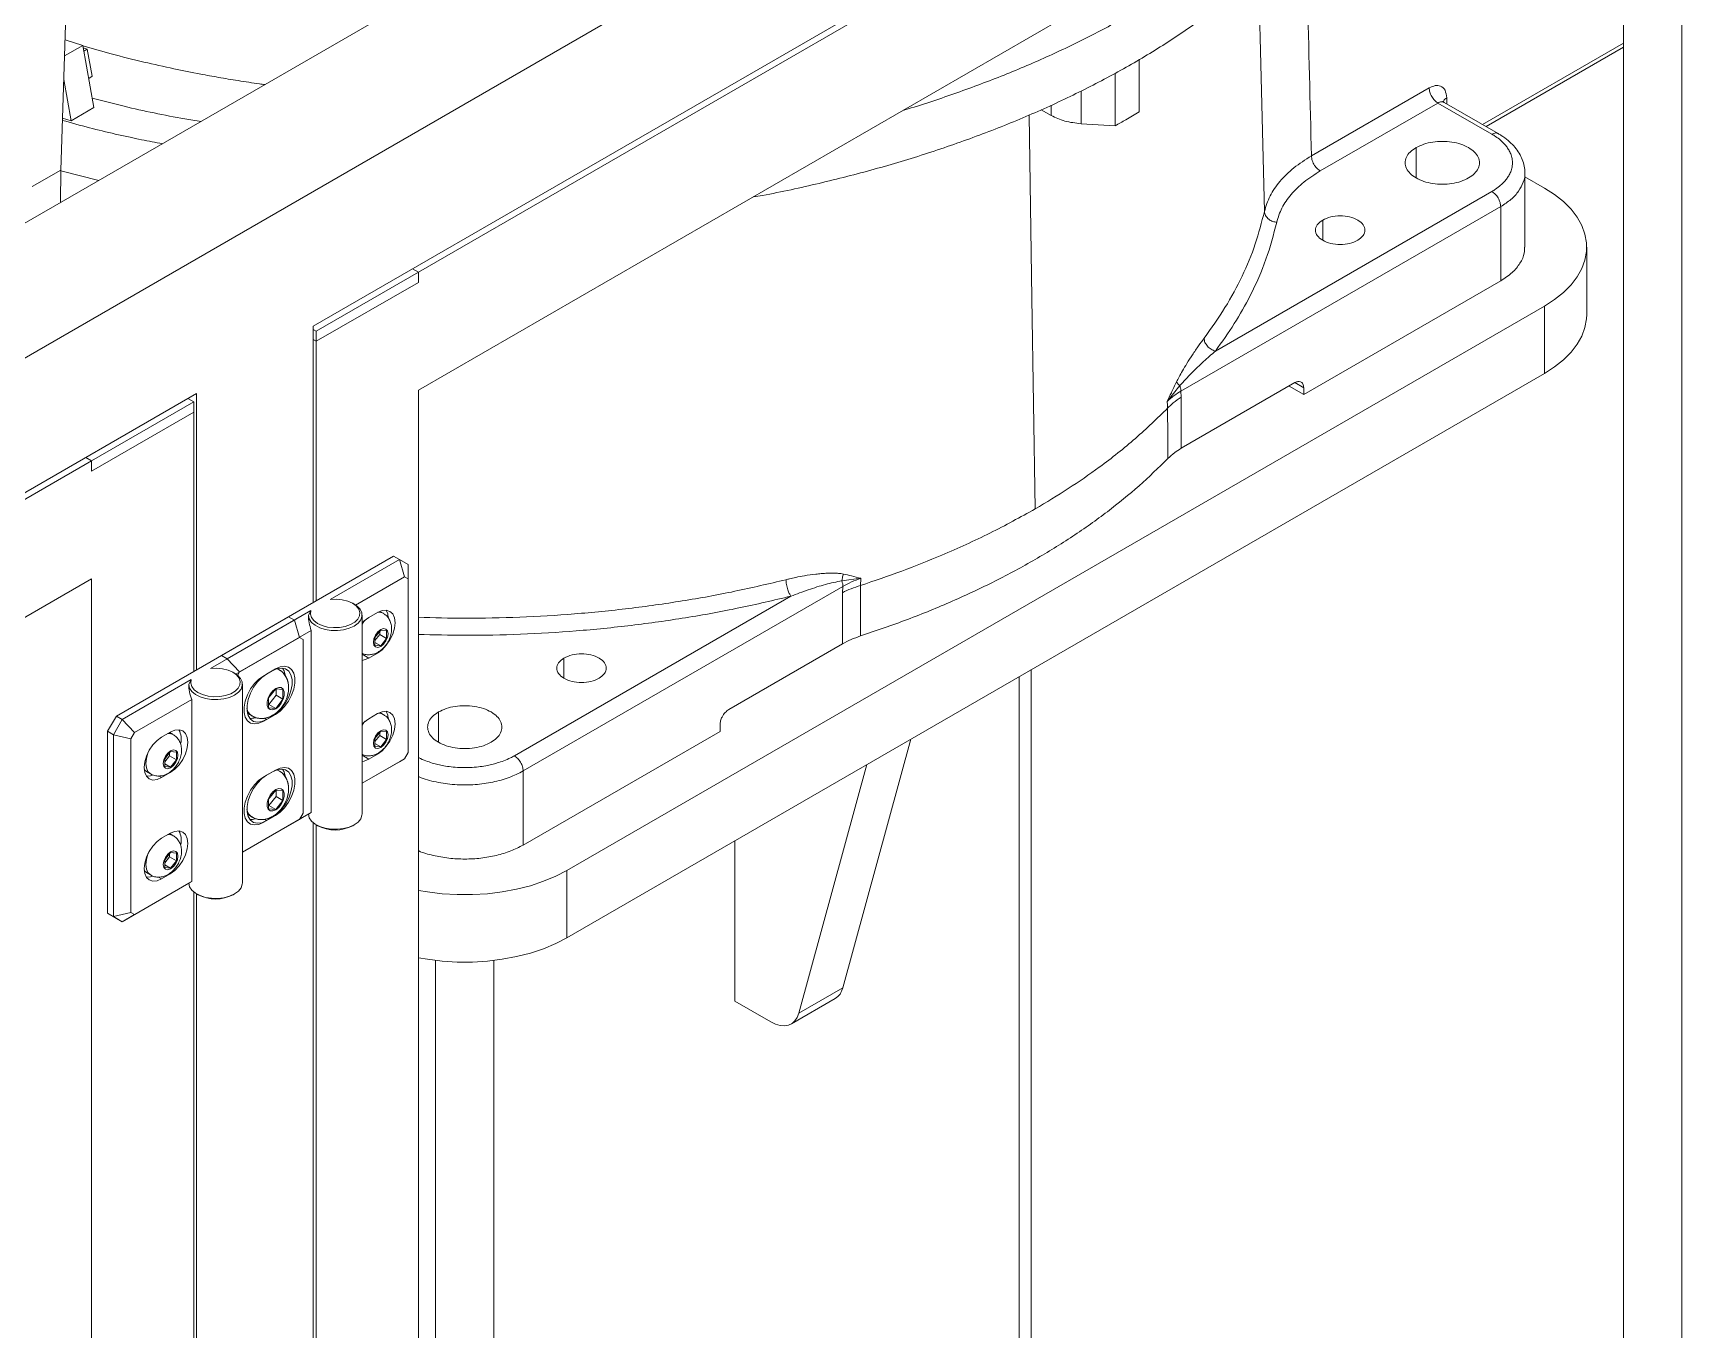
# Model space of a CAD drawing. Header units: millimetres. Extents: x 169 to 14583, y -399 to 10804.
# Drawn here: x 3445.5 to 3848.1, y 8172.5 to 8486.7 of the extents above; entities that cross this region are included whole.
import ezdxf

# ---------------------------------------------------------------- set-up
doc = ezdxf.new("R2010")
doc.units = ezdxf.units.MM
doc.header["$LTSCALE"] = 35

msp = doc.modelspace()

# ---------------------------------------------------------------- linework, layer by layer
at = {"color": 7, "linetype": 'Continuous', "lineweight": 18}
for p, q in [((4863.941, 9228.027), (2742.62, 8003.415)), ((4807.372, 9228.027), (2742.62, 8036.071)), ((4227.545, 8827.982), (3513.367, 8415.696)), ((3845, 8605.51), (3538.823, 8428.758)), ((3845, 8576.931), (3538.823, 8400.179)), ((3845, 8083.994), (3845, 8576.931)), ((3830.858, 8092.158), (3830.858, 8568.767)), ((3452.172, 8453.483), (3453.51, 8493.695)), ((3457.501, 8483.729), (3453.094, 8481.185)), ((3453.223, 8485.058), (3457.501, 8483.729)), ((3460.205, 8468.643), (3457.501, 8483.729)), ((3830.858, 8484.289), (3796.672, 8464.554)), ((3457.605, 8483.149), (3458.602, 8482.839)), ((3458.602, 8482.839), (3457.749, 8482.347)), ((3459.787, 8476.228), (3458.602, 8482.839)), ((3713.454, 8480.318), (3713.454, 8467.588)), ((3797.551, 8464.047), (3830.858, 8483.274)), ((3459.787, 8476.228), (3458.934, 8475.736)), ((3707.664, 8476.978), (3707.664, 8464.246)), ((3454.69, 8465.459), (3452.903, 8475.431)), ((3699.397, 8472.662), (3699.397, 8464.748)), ((3783.771, 8473.437), (3755.249, 8456.972)), ((3460.205, 8468.643), (3454.69, 8465.459)), ((3692.166, 8466.739), (3689.724, 8468.148)), ((3692.166, 8469.268), (3692.166, 8466.739)), ((3757.37, 8453.298), (3785.892, 8469.763)), ((3785.892, 8469.763), (3798.974, 8462.211)), ((3800.474, 8462.36), (3787.392, 8469.912)), ((3788.014, 8469.553), (3788.014, 8470.987)), ((3454.69, 8465.459), (3452.592, 8466.11)), ((3707.664, 8464.246), (3699.397, 8464.748)), ((3780.589, 8451.598), (3780.589, 8458.946)), ((3452.169, 8453.481), (3445.277, 8449.503)), ((3452.122, 8445.658), (3452.169, 8453.481)), ((3461.415, 8451.023), (3452.168, 8453.363)), ((3452.172, 8453.483), (3452.169, 8453.481)), ((3806.953, 8434.858), (3806.953, 8452.822)), ((3811.702, 8449.146), (3806.953, 8451.887)), ((3731.969, 8409.652), (3798.974, 8448.332)), ((3723.603, 8399.923), (3801.095, 8444.658)), ((3801.095, 8444.658), (3801.095, 8426.694)), ((3757.961, 8436.495), (3757.961, 8441.393)), ((3821.953, 8418.528), (3821.953, 8434.858)), ((3538.823, 8428.758), (3514.074, 8414.471)), ((3537.408, 8429.574), (3538.823, 8428.758)), ((3538.823, 8426.308), (3538.823, 8428.758)), ((3514.074, 8412.021), (3538.823, 8426.308)), ((3801.095, 8426.694), (3753.365, 8399.141)), ((3574.821, 8283.823), (3811.702, 8420.571)), ((3811.702, 8404.24), (3811.702, 8420.571)), ((3513.367, 8415.696), (3513.367, 8348.739)), ((3513.367, 8414.879), (3514.074, 8414.471)), ((3513.367, 8412.429), (3514.074, 8412.021)), ((3514.074, 8414.471), (3514.074, 8412.021)), ((3514.074, 8412.021), (3514.074, 8349.147)), ((3574.821, 8267.492), (3811.702, 8404.24)), ((3485.082, 8399.367), (2770.905, 7987.081)), ((3485.082, 8399.367), (3485.082, 8332.411)), ((3538.823, 8400.179), (3538.823, 7907.241)), ((3723.332, 8401.276), (3720.307, 8397.46)), ((3723.603, 8399.923), (3723.687, 8398.481)), ((3723.687, 8386.09), (3751.244, 8401.999)), ((3749.829, 8401.182), (3753.365, 8399.141)), ((3753.365, 8400.774), (3751.244, 8401.998)), ((3753.365, 8399.141), (3753.365, 8400.774)), ((3484.375, 8397.326), (3459.627, 8383.039)), ((3482.961, 8398.143), (3484.375, 8397.326)), ((3484.375, 8394.876), (3484.375, 8397.326)), ((3723.687, 8398.481), (3723.687, 8386.09)), ((3459.627, 8380.589), (3484.375, 8394.876)), ((3484.375, 8332.003), (3484.375, 8394.876)), ((3459.627, 8383.039), (3153.449, 8206.287)), ((3458.212, 8383.855), (3459.627, 8383.039)), ((3459.627, 8383.039), (3459.627, 8380.589)), ((3532.812, 8359.965), (3491.093, 8335.881)), ((3517.48, 8349.481), (3534.226, 8359.148)), ((3534.226, 8359.148), (3532.812, 8359.965)), ((3534.226, 8359.148), (3535.469, 8354.967)), ((3534.226, 8359.148), (3536.348, 8357.923)), ((3535.469, 8354.967), (3523.606, 8348.119)), ((3536.348, 8354.459), (3535.469, 8354.967)), ((3536.348, 8357.923), (3536.348, 8354.459)), ((3459.627, 8354.46), (3153.449, 8177.708)), ((3459.627, 7861.522), (3459.627, 8354.46)), ((3536.348, 8312.396), (3536.348, 8354.459)), ((3641.706, 8352.645), (3564.214, 8307.91)), ((3646.046, 8354.59), (3641.436, 8353.998)), ((3641.623, 8351.106), (3641.706, 8352.645)), ((3641.623, 8351.106), (3641.623, 8338.716)), ((3492.507, 8335.064), (3512.789, 8346.773)), ((3512.171, 8345.6), (3512.789, 8346.773)), ((3523.267, 8348.33), (3522.913, 8348.535)), ((3629.097, 8350.265), (3562.093, 8311.584)), ((3465.637, 8321.185), (3507.356, 8345.269)), ((3488.488, 8332.744), (3508.771, 8344.453)), ((3508.771, 8344.453), (3507.356, 8345.269)), ((3508.771, 8344.453), (3510.013, 8340.272)), ((3525.17, 8297.502), (3525.17, 8345.678)), ((3528.923, 8346.289), (3526.802, 8345.064)), ((3530.329, 8346.112), (3529.514, 8346.582)), ((3510.013, 8340.272), (3494.615, 8331.382)), ((3512.883, 8341.928), (3495.507, 8331.897)), ((3510.892, 8339.764), (3510.013, 8340.272)), ((3510.892, 8297.7), (3510.892, 8339.764)), ((3512.883, 8341.928), (3512.883, 8297.835)), ((3529.701, 8342.01), (3528.287, 8340.251)), ((3528.287, 8339.518), (3529.446, 8340.961)), ((3528.287, 8340.251), (3528.287, 8338.365)), ((3528.287, 8339.055), (3529.701, 8338.238)), ((3529.446, 8340.961), (3529.446, 8341.693)), ((3529.446, 8340.961), (3531.115, 8339.998)), ((3531.115, 8341.883), (3529.701, 8342.01)), ((3529.701, 8338.238), (3531.115, 8339.998)), ((3531.115, 8339.998), (3531.115, 8341.883)), ((3641.623, 8338.716), (3614.065, 8322.807)), ((3491.093, 8335.881), (3492.507, 8335.064)), ((3492.507, 8335.064), (3495.507, 8331.897)), ((3525.175, 8336.205), (3525.387, 8336.327)), ((3525.175, 8336.205), (3526.802, 8335.266)), ((3526.802, 8335.266), (3528.923, 8336.49)), ((3528.287, 8338.365), (3529.701, 8338.238)), ((3574.114, 8330.361), (3574.114, 8335.26)), ((3494.276, 8331.594), (3493.922, 8331.798)), ((3495.507, 8331.897), (3495.03, 8331.071)), ((3503.467, 8332.206), (3501.346, 8330.981)), ((3504.174, 8332.614), (3502.053, 8331.389)), ((3504.553, 8332.688), (3505.024, 8332.485)), ((3505.02, 8332.487), (3504.631, 8332.711)), ((3505.02, 8332.487), (3504.631, 8332.711)), ((3684.422, 8007.622), (3684.422, 8330.764)), ((3687.351, 8009.441), (3687.351, 8332.455)), ((3467.051, 8320.369), (3483.798, 8330.037)), ((3483.18, 8328.863), (3483.798, 8330.037)), ((3496.179, 8280.765), (3496.179, 8328.941)), ((3504.245, 8327.786), (3502.477, 8325.587)), ((3506.013, 8327.628), (3504.245, 8327.786)), ((3504.344, 8326.234), (3504.344, 8327.777)), ((3506.013, 8325.271), (3506.013, 8327.628)), ((3483.891, 8325.192), (3470.051, 8317.202)), ((3483.891, 8281.098), (3483.891, 8325.192)), ((3502.477, 8325.587), (3502.477, 8323.23)), ((3502.477, 8324.044), (3502.576, 8324.035)), ((3502.477, 8323.23), (3504.245, 8323.072)), ((3502.576, 8324.035), (3504.344, 8326.234)), ((3502.576, 8324.035), (3504.245, 8323.072)), ((3504.245, 8323.072), (3506.013, 8325.271)), ((3504.344, 8326.234), (3506.013, 8325.271)), ((3463.516, 8317.511), (3465.637, 8321.185)), ((3464.93, 8316.695), (3467.051, 8320.369)), ((3465.637, 8321.185), (3467.051, 8320.369)), ((3467.051, 8320.369), (3470.051, 8317.202)), ((3497.884, 8321.596), (3498.52, 8321.228)), ((3497.884, 8321.596), (3498.52, 8321.228)), ((3501.346, 8319.958), (3503.467, 8321.183)), ((3501.514, 8320.677), (3502.053, 8320.366)), ((3502.053, 8320.366), (3504.174, 8321.591)), ((3503.312, 8321.272), (3503.467, 8321.183)), ((3528.923, 8321.793), (3526.802, 8320.568)), ((3530.329, 8321.616), (3529.514, 8322.086)), ((3543.708, 8314.85), (3543.708, 8322.197)), ((3611.944, 8319.133), (3611.944, 8317.5)), ((3464.93, 8316.695), (3463.516, 8317.511)), ((3463.516, 8273.418), (3463.516, 8317.511)), ((3464.93, 8316.695), (3469.173, 8315.68)), ((3464.93, 8272.602), (3464.93, 8316.695)), ((3470.051, 8317.202), (3469.173, 8315.68)), ((3469.173, 8315.68), (3469.173, 8273.616)), ((3478.718, 8317.306), (3476.597, 8316.082)), ((3479.418, 8316.721), (3478.561, 8317.216)), ((3529.701, 8317.514), (3528.287, 8315.754)), ((3528.287, 8315.022), (3529.446, 8316.465)), ((3528.287, 8315.754), (3528.287, 8313.869)), ((3528.287, 8314.559), (3529.701, 8313.742)), ((3529.446, 8316.465), (3529.446, 8317.197)), ((3529.446, 8316.465), (3531.115, 8315.501)), ((3531.115, 8317.387), (3529.701, 8317.514)), ((3529.701, 8313.742), (3531.115, 8315.501)), ((3531.115, 8315.501), (3531.115, 8317.387)), ((3611.944, 8317.5), (3564.214, 8289.946)), ((3641.649, 8255.32), (3658.129, 8315.585)), ((3478.789, 8312.619), (3477.375, 8310.86)), ((3477.375, 8310.128), (3478.535, 8311.57)), ((3477.375, 8310.86), (3477.375, 8308.974)), ((3478.535, 8311.57), (3478.535, 8312.302)), ((3478.535, 8311.57), (3480.203, 8310.607)), ((3480.203, 8312.493), (3478.789, 8312.619)), ((3478.789, 8308.848), (3480.203, 8310.607)), ((3480.203, 8310.607), (3480.203, 8312.493)), ((3525.17, 8304.928), (3535.469, 8310.874)), ((3525.175, 8311.708), (3525.387, 8311.83)), ((3525.175, 8311.708), (3526.802, 8310.769)), ((3526.802, 8310.769), (3528.923, 8311.994)), ((3528.287, 8313.869), (3529.701, 8313.742)), ((3534.226, 8310.156), (3535.469, 8310.874)), ((3535.469, 8310.874), (3536.348, 8312.396)), ((3472.376, 8308.25), (3472.928, 8307.766)), ((3472.928, 8307.766), (3473.918, 8307.195)), ((3475.867, 8306.704), (3476.597, 8306.283)), ((3476.597, 8306.283), (3478.718, 8307.508)), ((3477.375, 8309.664), (3478.789, 8308.848)), ((3477.375, 8308.974), (3478.789, 8308.848)), ((3478.558, 8307.6), (3478.718, 8307.508)), ((3503.467, 8307.71), (3501.346, 8306.485)), ((3504.174, 8308.118), (3502.053, 8306.893)), ((3504.553, 8308.192), (3505.024, 8307.988)), ((3505.02, 8307.991), (3504.631, 8308.215)), ((3505.02, 8307.991), (3504.631, 8308.215)), ((3534.226, 8310.156), (3525.17, 8304.928)), ((3564.214, 8289.946), (3564.214, 8307.91)), ((3631.043, 8249.197), (3647.523, 8309.462)), ((3504.245, 8303.29), (3502.477, 8301.091)), ((3506.013, 8303.132), (3504.245, 8303.29)), ((3504.344, 8301.738), (3504.344, 8303.281)), ((3506.013, 8300.774), (3506.013, 8303.132)), ((3502.477, 8301.091), (3502.477, 8298.733)), ((3502.477, 8299.548), (3502.576, 8299.539)), ((3502.477, 8298.733), (3504.245, 8298.575)), ((3502.576, 8299.539), (3504.344, 8301.738)), ((3502.576, 8299.539), (3504.245, 8298.575)), ((3504.245, 8298.575), (3506.013, 8300.774)), ((3504.344, 8301.738), (3506.013, 8300.774)), ((3496.179, 8288.192), (3512.883, 8297.835)), ((3512.171, 8297.424), (3496.179, 8288.191)), ((3496.179, 8288.192), (3510.013, 8296.178)), ((3508.771, 8295.461), (3496.179, 8288.191)), ((3497.884, 8297.099), (3498.52, 8296.732)), ((3497.884, 8297.099), (3498.52, 8296.732)), ((3501.346, 8295.462), (3503.467, 8296.686)), ((3501.514, 8296.181), (3502.053, 8295.87)), ((3502.053, 8295.87), (3504.174, 8297.094)), ((3503.312, 8296.776), (3503.467, 8296.686)), ((3508.771, 8295.461), (3510.013, 8296.178)), ((3510.013, 8296.178), (3510.892, 8297.7)), ((3513.367, 8295.332), (3513.367, 7902.753)), ((3514.073, 8294.849), (3514.427, 8294.645)), ((3514.074, 8294.848), (3514.074, 7903.161)), ((3522.913, 8294.645), (3523.267, 8294.849)), ((3478.718, 8292.81), (3476.597, 8291.585)), ((3479.418, 8292.225), (3478.561, 8292.719)), ((3615.479, 8290.964), (3615.479, 8252.165)), ((3478.789, 8288.123), (3477.375, 8286.364)), ((3477.375, 8285.631), (3478.535, 8287.074)), ((3477.375, 8286.364), (3477.375, 8284.478)), ((3478.535, 8287.074), (3478.535, 8287.806)), ((3478.535, 8287.074), (3480.203, 8286.111)), ((3480.203, 8287.996), (3478.789, 8288.123)), ((3480.203, 8286.111), (3480.203, 8287.996)), ((3472.376, 8283.754), (3472.928, 8283.27)), ((3472.928, 8283.27), (3473.918, 8282.698)), ((3475.867, 8282.208), (3476.597, 8281.787)), ((3476.597, 8281.787), (3478.718, 8283.012)), ((3477.375, 8285.168), (3478.789, 8284.351)), ((3477.375, 8284.478), (3478.789, 8284.351)), ((3478.558, 8283.104), (3478.718, 8283.012)), ((3478.789, 8284.351), (3480.203, 8286.111)), ((3574.821, 8283.823), (3574.821, 8267.492)), ((3483.18, 8280.688), (3467.051, 8271.377)), ((3470.051, 8273.109), (3483.891, 8281.098)), ((3484.375, 7886.016), (3484.375, 8278.596)), ((3485.082, 8278.112), (3485.435, 8277.908)), ((3485.082, 8278.112), (3485.082, 7886.425)), ((3493.922, 8277.908), (3494.276, 8278.112)), ((3463.516, 8273.418), (3464.93, 8272.602)), ((3465.637, 8272.193), (3463.516, 8273.418)), ((3464.93, 8272.602), (3469.173, 8273.616)), ((3467.051, 8271.377), (3464.93, 8272.602)), ((3467.051, 8271.377), (3465.637, 8272.193)), ((3467.051, 8271.377), (3470.051, 8273.109)), ((3469.173, 8273.616), (3470.051, 8273.109)), ((3543.001, 8006.858), (3543.001, 8261.991)), ((3557.143, 7998.694), (3557.143, 8261.991)), ((3641.649, 8255.32), (3631.043, 8249.197)), ((3615.479, 8252.165), (3624.221, 8247.118)), ((3629.22, 8246.623), (3639.827, 8252.746))]:
    msp.add_line(p, q, dxfattribs=at)
at = {"color": 7, "linetype": 'Continuous', "lineweight": 18, "flags": 128}
for points in [[(3742.43, 8501.24), (3742.893, 8482.42), (3743.844, 8443.497)], [(3686.854, 8466.831), (3687.518, 8422.501), (3688.284, 8371.401)], [(3811.702, 8420.571), (3814.153, 8422.143), (3816.306, 8423.854), (3818.138, 8425.685), (3819.628, 8427.618), (3820.76, 8429.629), (3821.522, 8431.698), (3821.905, 8433.801), (3821.905, 8435.916), (3821.522, 8438.019), (3820.76, 8440.088), (3819.628, 8442.099), (3818.138, 8444.031), (3816.306, 8445.863), (3814.153, 8447.574), (3811.702, 8449.146)], [(3821.953, 8418.528), (3821.905, 8417.47), (3821.522, 8415.367), (3820.76, 8413.298), (3819.628, 8411.287), (3818.138, 8409.355), (3816.306, 8407.523), (3814.153, 8405.812), (3811.702, 8404.24)], [(3720.307, 8397.46), (3720.358, 8396.553), (3720.398, 8395.835)], [(3720.398, 8395.835), (3720.399, 8388.978), (3720.4, 8383.59)], [(3645.954, 8340.613), (3645.956, 8347.472), (3645.958, 8352.862)], [(3523.267, 8348.33), (3523.976, 8347.845), (3524.701, 8347.078), (3525.098, 8346.234), (3525.147, 8345.36), (3524.843, 8344.503), (3524.205, 8343.71), (3523.266, 8343.024), (3522.078, 8342.482), (3520.704, 8342.114), (3519.22, 8341.939), (3517.706, 8341.967), (3516.245, 8342.196), (3514.915, 8342.615), (3513.789, 8343.199), (3512.928, 8343.919), (3512.379, 8344.734), (3512.171, 8345.6), (3512.171, 8345.6)], [(3512.789, 8346.773), (3512.676, 8345.934), (3512.916, 8345.105), (3513.495, 8344.333), (3514.379, 8343.665), (3515.516, 8343.139), (3516.84, 8342.787), (3518.271, 8342.63), (3519.726, 8342.676), (3521.118, 8342.924), (3522.366, 8343.357), (3523.396, 8343.952), (3524.148, 8344.673), (3524.576, 8345.476), (3524.657, 8346.316), (3524.384, 8347.142), (3523.774, 8347.906), (3522.864, 8348.563), (3521.706, 8349.073), (3520.369, 8349.408), (3518.932, 8349.546), (3517.48, 8349.481)], [(3528.923, 8336.49), (3530.021, 8337.291), (3531.044, 8338.371), (3531.923, 8339.657), (3532.597, 8341.061), (3533.021, 8342.487), (3533.166, 8343.839), (3533.021, 8345.023), (3532.597, 8345.96), (3531.923, 8346.586), (3531.044, 8346.857), (3530.021, 8346.756), (3528.923, 8346.289)], [(3531.534, 8345.018), (3531.395, 8345.962), (3530.997, 8346.861)], [(3526.802, 8345.064), (3525.704, 8344.263), (3525.17, 8343.745)], [(3525.17, 8343.483), (3525.635, 8344.115), (3525.906, 8344.437)], [(3529.701, 8338.083), (3530.377, 8338.629), (3530.951, 8339.402), (3531.334, 8340.286), (3531.469, 8341.145), (3531.334, 8341.848), (3530.951, 8342.289), (3530.377, 8342.401), (3529.701, 8342.165), (3529.024, 8341.62), (3528.451, 8340.846), (3528.068, 8339.962), (3527.933, 8339.104), (3528.068, 8338.4), (3528.451, 8337.959), (3529.024, 8337.848), (3529.701, 8338.083)], [(3525.17, 8334.701), (3525.704, 8334.799), (3526.802, 8335.266)], [(3494.276, 8331.594), (3494.984, 8331.109), (3495.709, 8330.341), (3496.107, 8329.497), (3496.155, 8328.624), (3495.852, 8327.767), (3495.214, 8326.974), (3494.275, 8326.288), (3493.086, 8325.746), (3491.713, 8325.377), (3490.229, 8325.202), (3488.715, 8325.23), (3487.254, 8325.46), (3485.924, 8325.878), (3484.798, 8326.463), (3483.937, 8327.182), (3483.388, 8327.997), (3483.18, 8328.863), (3483.18, 8328.863)], [(3483.798, 8330.037), (3483.684, 8329.198), (3483.924, 8328.369), (3484.503, 8327.597), (3485.388, 8326.928), (3486.525, 8326.403), (3487.848, 8326.051), (3489.279, 8325.893), (3490.734, 8325.94), (3492.127, 8326.187), (3493.375, 8326.621), (3494.405, 8327.216), (3495.156, 8327.936), (3495.585, 8328.74), (3495.665, 8329.58), (3495.393, 8330.406), (3494.783, 8331.17), (3493.872, 8331.827), (3492.715, 8332.337), (3491.378, 8332.671), (3489.941, 8332.81), (3488.488, 8332.744)], [(3501.346, 8330.981), (3500.204, 8330.162), (3499.128, 8329.069), (3498.181, 8327.768), (3497.418, 8326.333), (3496.883, 8324.848), (3496.608, 8323.399), (3496.608, 8322.07), (3496.883, 8320.939), (3497.418, 8320.071), (3498.181, 8319.517), (3499.128, 8319.309), (3500.204, 8319.459), (3501.346, 8319.958)], [(3502.053, 8331.389), (3500.911, 8330.57), (3499.835, 8329.478), (3498.888, 8328.176), (3498.125, 8326.741), (3497.59, 8325.256), (3497.315, 8323.807), (3497.315, 8322.478), (3497.59, 8321.347), (3498.125, 8320.479), (3498.888, 8319.925), (3499.835, 8319.717), (3500.911, 8319.867), (3502.053, 8320.366)], [(3503.467, 8321.183), (3504.609, 8322.002), (3505.685, 8323.094), (3506.632, 8324.396), (3507.395, 8325.831), (3507.93, 8327.316), (3508.205, 8328.765), (3508.205, 8330.094), (3507.93, 8331.225), (3507.395, 8332.093), (3506.632, 8332.647), (3505.685, 8332.855), (3504.609, 8332.705), (3503.467, 8332.206)], [(3504.174, 8321.591), (3505.317, 8322.41), (3506.392, 8323.503), (3507.339, 8324.804), (3508.102, 8326.239), (3508.637, 8327.724), (3508.912, 8329.173), (3508.912, 8330.502), (3508.637, 8331.633), (3508.102, 8332.501), (3507.339, 8333.055), (3506.392, 8333.263), (3505.317, 8333.113), (3504.174, 8332.614)], [(3504.553, 8332.688), (3504.725, 8332.629), (3505.014, 8332.49)], [(3506.565, 8331.148), (3506.304, 8332.164), (3505.929, 8332.837)], [(3504.245, 8327.878), (3503.519, 8327.312), (3502.881, 8326.518), (3502.408, 8325.593), (3502.156, 8324.648), (3502.156, 8323.797), (3502.408, 8323.143), (3502.881, 8322.765), (3503.519, 8322.708), (3504.245, 8322.979), (3504.971, 8323.546), (3505.609, 8324.339), (3506.082, 8325.264), (3506.334, 8326.209), (3506.334, 8327.06), (3506.082, 8327.714), (3505.609, 8328.092), (3504.971, 8328.149), (3504.245, 8327.878)], [(3504.245, 8322.979), (3504.971, 8323.546), (3505.609, 8324.339), (3506.082, 8325.264), (3506.334, 8326.209), (3506.334, 8327.06), (3506.082, 8327.714), (3505.609, 8328.092), (3504.971, 8328.149), (3504.245, 8327.878), (3503.519, 8327.312), (3502.881, 8326.518), (3502.408, 8325.593), (3502.156, 8324.648), (3502.156, 8323.797), (3502.408, 8323.143), (3502.881, 8322.765), (3503.519, 8322.708), (3504.245, 8322.979)], [(3497.397, 8321.977), (3497.791, 8321.653), (3497.884, 8321.596)], [(3497.397, 8321.977), (3497.447, 8321.927), (3497.884, 8321.596)], [(3526.802, 8320.568), (3525.704, 8319.767), (3525.17, 8319.249)], [(3525.17, 8318.987), (3525.635, 8319.619), (3525.906, 8319.941)], [(3528.923, 8311.994), (3530.021, 8312.795), (3531.044, 8313.875), (3531.923, 8315.161), (3532.597, 8316.565), (3533.021, 8317.991), (3533.166, 8319.343), (3533.021, 8320.527), (3532.597, 8321.464), (3531.923, 8322.089), (3531.044, 8322.361), (3530.021, 8322.259), (3528.923, 8321.793)], [(3531.534, 8320.522), (3531.395, 8321.466), (3530.997, 8322.365)], [(3476.597, 8316.082), (3475.499, 8315.281), (3474.476, 8314.201), (3473.597, 8312.915), (3472.923, 8311.511), (3472.499, 8310.085), (3472.355, 8308.733), (3472.499, 8307.549), (3472.923, 8306.612), (3473.597, 8305.986), (3474.476, 8305.715), (3475.499, 8305.816), (3476.597, 8306.283)], [(3478.124, 8316.963), (3478.612, 8316.97), (3479.411, 8316.725)], [(3478.718, 8307.508), (3479.817, 8308.309), (3480.84, 8309.389), (3481.718, 8310.675), (3482.393, 8312.078), (3482.817, 8313.505), (3482.961, 8314.856), (3482.817, 8316.041), (3482.393, 8316.978), (3481.718, 8317.603), (3480.84, 8317.874), (3479.817, 8317.773), (3478.718, 8317.306)], [(3529.701, 8313.586), (3530.377, 8314.132), (3530.951, 8314.906), (3531.334, 8315.789), (3531.469, 8316.648), (3531.334, 8317.352), (3530.951, 8317.793), (3530.377, 8317.904), (3529.701, 8317.669), (3529.024, 8317.123), (3528.451, 8316.35), (3528.068, 8315.466), (3527.933, 8314.607), (3528.068, 8313.904), (3528.451, 8313.463), (3529.024, 8313.351), (3529.701, 8313.586)], [(3473.911, 8307.199), (3473.3, 8307.768), (3472.911, 8308.627), (3472.779, 8309.713), (3472.911, 8310.952), (3473.3, 8312.259), (3473.522, 8312.783)], [(3478.789, 8312.775), (3478.113, 8312.229), (3477.539, 8311.455), (3477.156, 8310.572), (3477.021, 8309.713), (3477.156, 8309.009), (3477.539, 8308.568), (3478.113, 8308.457), (3478.789, 8308.692), (3479.466, 8309.238), (3480.039, 8310.012), (3480.422, 8310.895), (3480.557, 8311.754), (3480.422, 8312.457), (3480.039, 8312.898), (3479.466, 8313.01), (3478.789, 8312.775)], [(3525.17, 8310.204), (3525.704, 8310.302), (3526.802, 8310.769)], [(3472.897, 8306.65), (3473.873, 8306.755), (3474.369, 8306.924)], [(3501.346, 8306.485), (3500.204, 8305.665), (3499.128, 8304.573), (3498.181, 8303.272), (3497.418, 8301.837), (3496.883, 8300.351), (3496.608, 8298.902), (3496.608, 8297.574), (3496.883, 8296.443), (3497.418, 8295.575), (3498.181, 8295.021), (3499.128, 8294.813), (3500.204, 8294.962), (3501.346, 8295.462)], [(3502.053, 8306.893), (3500.911, 8306.074), (3499.835, 8304.981), (3498.888, 8303.68), (3498.125, 8302.245), (3497.59, 8300.76), (3497.315, 8299.311), (3497.315, 8297.982), (3497.59, 8296.851), (3498.125, 8295.983), (3498.888, 8295.429), (3499.835, 8295.221), (3500.911, 8295.371), (3502.053, 8295.87)], [(3503.467, 8296.686), (3504.609, 8297.506), (3505.685, 8298.598), (3506.632, 8299.9), (3507.395, 8301.335), (3507.93, 8302.82), (3508.205, 8304.269), (3508.205, 8305.598), (3507.93, 8306.729), (3507.395, 8307.597), (3506.632, 8308.151), (3505.685, 8308.359), (3504.609, 8308.209), (3503.467, 8307.71)], [(3504.174, 8297.094), (3505.317, 8297.914), (3506.392, 8299.006), (3507.339, 8300.308), (3508.102, 8301.743), (3508.637, 8303.228), (3508.912, 8304.677), (3508.912, 8306.006), (3508.637, 8307.137), (3508.102, 8308.005), (3507.339, 8308.559), (3506.392, 8308.767), (3505.317, 8308.617), (3504.174, 8308.118)], [(3504.553, 8308.192), (3504.725, 8308.133), (3505.014, 8307.994)], [(3506.565, 8306.651), (3506.304, 8307.668), (3505.929, 8308.341)], [(3504.245, 8303.382), (3503.519, 8302.816), (3502.881, 8302.022), (3502.408, 8301.097), (3502.156, 8300.152), (3502.156, 8299.301), (3502.408, 8298.647), (3502.881, 8298.269), (3503.519, 8298.212), (3504.245, 8298.483), (3504.971, 8299.049), (3505.609, 8299.843), (3506.082, 8300.768), (3506.334, 8301.713), (3506.334, 8302.564), (3506.082, 8303.218), (3505.609, 8303.596), (3504.971, 8303.653), (3504.245, 8303.382)], [(3504.245, 8298.483), (3504.971, 8299.049), (3505.609, 8299.843), (3506.082, 8300.768), (3506.334, 8301.713), (3506.334, 8302.564), (3506.082, 8303.218), (3505.609, 8303.596), (3504.971, 8303.653), (3504.245, 8303.382), (3503.519, 8302.816), (3502.881, 8302.022), (3502.408, 8301.097), (3502.156, 8300.152), (3502.156, 8299.301), (3502.408, 8298.647), (3502.881, 8298.269), (3503.519, 8298.212), (3504.245, 8298.483)], [(3497.397, 8297.481), (3497.791, 8297.156), (3497.884, 8297.099)], [(3497.397, 8297.481), (3497.447, 8297.431), (3497.884, 8297.099)], [(3512.171, 8297.424), (3512.379, 8296.558), (3512.928, 8295.743), (3513.789, 8295.024), (3514.915, 8294.439), (3516.245, 8294.02), (3517.706, 8293.791), (3519.22, 8293.763), (3520.704, 8293.938), (3522.078, 8294.306), (3523.266, 8294.848), (3524.205, 8295.534), (3524.843, 8296.327), (3525.147, 8297.184), (3525.17, 8297.502)], [(3476.597, 8291.585), (3475.499, 8290.785), (3474.476, 8289.704), (3473.597, 8288.419), (3472.923, 8287.015), (3472.499, 8285.588), (3472.355, 8284.237), (3472.499, 8283.052), (3472.923, 8282.115), (3473.597, 8281.49), (3474.476, 8281.219), (3475.499, 8281.32), (3476.597, 8281.787)], [(3478.124, 8292.467), (3478.612, 8292.474), (3479.411, 8292.229)], [(3478.718, 8283.012), (3479.817, 8283.812), (3480.84, 8284.893), (3481.718, 8286.178), (3482.393, 8287.582), (3482.817, 8289.009), (3482.961, 8290.36), (3482.817, 8291.545), (3482.393, 8292.482), (3481.718, 8293.107), (3480.84, 8293.378), (3479.817, 8293.277), (3478.718, 8292.81)], [(3473.911, 8282.702), (3473.3, 8283.272), (3472.911, 8284.131), (3472.779, 8285.217), (3472.911, 8286.455), (3473.3, 8287.763), (3473.522, 8288.286)], [(3478.789, 8288.279), (3478.113, 8287.733), (3477.539, 8286.959), (3477.156, 8286.076), (3477.021, 8285.217), (3477.156, 8284.513), (3477.539, 8284.072), (3478.113, 8283.961), (3478.789, 8284.196), (3479.466, 8284.742), (3480.039, 8285.515), (3480.422, 8286.399), (3480.557, 8287.258), (3480.422, 8287.961), (3480.039, 8288.402), (3479.466, 8288.514), (3478.789, 8288.279)], [(3472.897, 8282.154), (3473.873, 8282.259), (3474.369, 8282.428)], [(3538.823, 8278.977), (3541.013, 8278.593), (3544.597, 8278.154), (3548.24, 8277.933), (3551.904, 8277.933), (3555.547, 8278.154), (3559.131, 8278.593), (3562.615, 8279.247), (3565.962, 8280.107), (3569.134, 8281.165), (3572.098, 8282.408), (3574.821, 8283.823)], [(3483.18, 8280.688), (3483.388, 8279.821), (3483.937, 8279.007), (3484.798, 8278.287), (3485.924, 8277.702), (3487.254, 8277.284), (3488.715, 8277.054), (3490.229, 8277.026), (3491.713, 8277.201), (3493.086, 8277.57), (3494.275, 8278.112), (3495.214, 8278.798), (3495.852, 8279.591), (3496.155, 8280.448), (3496.179, 8280.765)], [(3574.821, 8267.492), (3572.098, 8266.077), (3569.134, 8264.834), (3565.962, 8263.776), (3562.615, 8262.916), (3559.131, 8262.263), (3555.547, 8261.823), (3551.904, 8261.602), (3548.24, 8261.602), (3544.597, 8261.823), (3541.013, 8262.263), (3538.823, 8262.646)], [(3624.221, 8247.118), (3625.369, 8246.564), (3626.486, 8246.241), (3627.544, 8246.158), (3628.513, 8246.317), (3629.368, 8246.714), (3630.087, 8247.338), (3630.65, 8248.173), (3631.043, 8249.197)]]:
    msp.add_lwpolyline(points, dxfattribs=at)
at = {"color": 7, "linetype": 'Continuous', "lineweight": 18}
for centre, radius, start, end in [((3529.325, 8344.32), 2.054, 60.51185, 98.00517), ((3500.012, 8323.556), 2.765, 188.82603, 237.25298), ((3499.991, 8323.543), 2.742, 188.62074, 237.70794), ((3498.293, 8324.053), 3.395, 264.44173, 287.3279), ((3529.325, 8319.824), 2.054, 60.51185, 98.00518), ((3476.845, 8315.697), 4.511, 346.03089, 28.92315), ((3500.012, 8299.06), 2.765, 188.82602, 237.25298), ((3499.991, 8299.046), 2.742, 188.62074, 237.70794), ((3498.293, 8299.556), 3.395, 264.44173, 287.3279), ((3518.67, 8302.732), 9.133, 242.31602, 297.68398), ((3476.845, 8291.201), 4.511, 346.03089, 28.92315), ((3489.679, 8285.996), 9.133, 242.31602, 297.68398), ((3637.723, 8256.168), 4.017, 301.58664, 347.81488)]:
    msp.add_arc(centre, radius, start, end, dxfattribs=at)
for centre, major_axis, ratio, start_param, end_param in [((3518.67, 8342.003), (-4.596, 7.961), 0.5773346, 0.8060735, 1.257989), ((3489.679, 8325.267), (-4.596, 7.961), 0.5773346, 0.8060735, 1.257989), ((3518.67, 8301.176), (6.5, 3.753), 0.0000704, 2.6689206, 3.120836), ((3489.679, 8284.44), (6.5, 3.753), 0.0000704, 2.6689206, 3.120836)]:
    msp.add_ellipse(centre, major_axis=major_axis, ratio=ratio, start_param=start_param, end_param=end_param, dxfattribs=at)
for points, knots in [([(3768.05, 8532.509), (3766.95, 8530.552), (3764.343, 8525.915), (3759.21, 8518.815), (3752.841, 8511.218), (3745.619, 8503.886), (3737.611, 8496.832), (3728.825, 8490.083), (3719.315, 8483.669), (3709.119, 8477.616), (3698.283, 8471.96), (3686.846, 8466.713), (3674.838, 8461.894), (3662.321, 8457.528), (3649.356, 8453.617), (3635.974, 8450.245), (3626.133, 8448.042), (3620.689, 8447.124), (3619.917, 8446.993)], [0, 0, 0, 0, 0.04910833, 0.11639273, 0.18348942, 0.25056727, 0.31764159, 0.3847395, 0.45202391, 0.5191206, 0.58619845, 0.65327276, 0.72037068, 0.78765508, 0.85475177, 0.92182963, 0.98890394, 1, 1, 1, 1]), ([(3656.296, 8467.995), (3656.44, 8468.035), (3660.668, 8469.226), (3668.639, 8471.951), (3680.128, 8476.186), (3691.113, 8480.856), (3701.609, 8485.882), (3711.566, 8491.264), (3720.952, 8496.976), (3729.728, 8503.003), (3737.886, 8509.315), (3745.308, 8515.916), (3750.29, 8520.737), (3752.574, 8523.412), (3752.849, 8523.734)], [0, 0, 0, 0, 0.0034693, 0.1017774, 0.2000854, 0.2983934, 0.3967015, 0.4950095, 0.5933176, 0.6916256, 0.7899337, 0.8882417, 0.9865497, 1, 1, 1, 1]), ([(3753.848, 8512.627), (3753.989, 8507.066), (3754.459, 8488.516), (3754.923, 8469.963), (3755.249, 8456.972)], [0, 0, 0, 0, 0.2997991, 1, 1, 1, 1]), ([(3457.521, 8483.619), (3459.8, 8482.961), (3464.66, 8481.558), (3472.038, 8479.731), (3479.283, 8478.106), (3485.33, 8476.896), (3490.526, 8475.945), (3495.262, 8475.153), (3498.994, 8474.567), (3501.158, 8474.275), (3501.592, 8474.216)], [0, 0, 0, 0, 0.1622798, 0.3461021, 0.5111587, 0.6574515, 0.7536929, 0.8584094, 0.9716013, 1, 1, 1, 1]), ([(3788.014, 8470.987), (3787.932, 8471.658), (3787.768, 8472.998), (3786.638, 8473.962), (3785.236, 8474.105), (3784.259, 8473.66), (3783.771, 8473.437)], [0, 0, 0, 0, 0.2796532, 0.5592116, 0.779632, 1, 1, 1, 1]), ([(3486.166, 8465.311), (3484.852, 8465.518), (3478.508, 8466.52), (3469.669, 8468.373), (3462.353, 8470.264), (3459.796, 8470.925)], [0, 0, 0, 0, 0.14524192, 0.70126292, 1, 1, 1, 1]), ([(3713.454, 8467.588), (3712.387, 8466.956), (3710.482, 8465.828), (3708.525, 8464.729), (3707.664, 8464.246)], [0, 0, 0, 0, 0.5599952, 1, 1, 1, 1]), ([(3785.892, 8469.763), (3786.173, 8469.892), (3786.735, 8470.149), (3787.173, 8469.991), (3787.392, 8469.912)], [0, 0, 0, 0, 0.5000514, 1, 1, 1, 1]), ([(3787.396, 8469.913), (3787.273, 8470.017), (3787.091, 8470.171), (3787.092, 8470.185), (3787.092, 8470.189)], [0, 0, 0, 0, 0.6744319, 1, 1, 1, 1]), ([(3788.014, 8470.987), (3787.723, 8470.786), (3787.263, 8470.468), (3787.229, 8470.06), (3787.216, 8469.91)], [0, 0, 0, 0, 0.6302031, 1, 1, 1, 1]), ([(3452.574, 8465.548), (3454.743, 8464.95), (3461.012, 8463.22), (3469.119, 8461.346), (3475.126, 8460.224), (3476.81, 8459.91)], [0, 0, 0, 0, 0.2757811, 0.7969979, 1, 1, 1, 1]), ([(3699.397, 8464.748), (3698.045, 8464.901), (3695.34, 8465.209), (3693.224, 8466.229), (3692.166, 8466.739)], [0, 0, 0, 0, 0.49988, 1, 1, 1, 1]), ([(3793.317, 8451.598), (3793.83, 8451.943), (3794.856, 8452.633), (3795.741, 8453.915), (3796.058, 8455.271), (3795.746, 8456.632), (3794.837, 8457.899), (3793.39, 8458.988), (3791.504, 8459.823), (3789.309, 8460.348), (3786.951, 8460.528), (3784.602, 8460.345), (3782.382, 8459.834), (3781.186, 8459.242), (3780.589, 8458.946)], [0, 0, 0, 0, 0.08333333, 0.16666667, 0.25, 0.33333333, 0.41666667, 0.5, 0.58333333, 0.66666667, 0.75, 0.83333333, 0.91666667, 1, 1, 1, 1]), ([(3798.974, 8462.211), (3799.291, 8462.356), (3799.857, 8462.615), (3800.271, 8462.408), (3800.453, 8462.316)], [0, 0, 0, 0, 0.5595499, 1, 1, 1, 1]), ([(3798.974, 8462.211), (3799.267, 8462.034), (3800.034, 8461.569), (3801.063, 8460.772), (3801.98, 8459.877), (3802.664, 8459.029), (3803.218, 8458.15), (3803.67, 8457.143), (3803.908, 8456.159), (3803.97, 8455.272), (3803.908, 8454.385), (3803.67, 8453.401), (3803.218, 8452.394), (3802.664, 8451.515), (3801.98, 8450.667), (3801.063, 8449.772), (3800.034, 8448.975), (3799.267, 8448.51), (3798.974, 8448.332)], [0, 0, 0, 0, 0.0477646, 0.1249773, 0.1930443, 0.25, 0.3069544, 0.3750227, 0.4522352, 0.5, 0.5477641, 0.6249773, 0.6930443, 0.75, 0.8069544, 0.8750227, 0.9522357, 1, 1, 1, 1]), ([(3806.925, 8452.87), (3806.933, 8452.991), (3806.977, 8453.662), (3806.743, 8454.88), (3806.224, 8456.469), (3805.389, 8457.981), (3804.282, 8459.407), (3802.894, 8460.731), (3801.581, 8461.699), (3800.724, 8462.21), (3800.474, 8462.36)], [0, 0, 0, 0, 0.0318868, 0.1769187, 0.3215848, 0.4682872, 0.6189743, 0.7744119, 0.9339925, 1, 1, 1, 1]), ([(3755.249, 8456.972), (3753.767, 8456.028), (3750.803, 8454.14), (3747.47, 8450.822), (3744.983, 8447.264), (3744.223, 8444.753), (3743.844, 8443.497)], [0, 0, 0, 0, 0.249999, 0.499998, 0.749998, 1, 1, 1, 1]), ([(3755.249, 8456.972), (3755.289, 8456.589), (3755.369, 8455.824), (3755.937, 8454.691), (3756.636, 8453.807), (3757.125, 8453.467), (3757.37, 8453.298)], [0, 0, 0, 0, 0.2796189, 0.5592379, 0.779619, 1, 1, 1, 1]), ([(3780.589, 8458.946), (3780.076, 8458.601), (3779.05, 8457.911), (3778.165, 8456.629), (3777.848, 8455.273), (3778.16, 8453.912), (3779.069, 8452.644), (3780.516, 8451.556), (3782.401, 8450.721), (3784.596, 8450.196), (3786.954, 8450.016), (3789.304, 8450.199), (3791.524, 8450.709), (3792.719, 8451.302), (3793.317, 8451.598)], [0, 0, 0, 0, 0.0833333, 0.1666667, 0.25, 0.3333333, 0.4166667, 0.5, 0.5833333, 0.6666667, 0.75, 0.8333333, 0.9166667, 1, 1, 1, 1]), ([(3757.37, 8453.298), (3756, 8452.426), (3753.262, 8450.684), (3750.189, 8447.623), (3747.881, 8444.346), (3747.173, 8442.031), (3746.819, 8440.873)], [0, 0, 0, 0, 0.2502241, 0.50007995, 0.74989692, 1, 1, 1, 1]), ([(3801.095, 8444.658), (3801.967, 8445.223), (3803.71, 8446.352), (3805.558, 8448.38), (3806.639, 8450.552), (3807.081, 8452.084), (3806.949, 8452.847), (3806.946, 8452.86)], [0, 0, 0, 0, 0.2489655, 0.4979309, 0.7468964, 0.9958618, 1, 1, 1, 1]), ([(3743.844, 8443.497), (3743.902, 8443.149), (3744.025, 8442.426), (3744.832, 8441.563), (3745.824, 8441.023), (3746.496, 8440.922), (3746.819, 8440.873)], [0, 0, 0, 0, 0.2712077, 0.5632862, 0.7901228, 1, 1, 1, 1]), ([(3746.819, 8440.873), (3746.04, 8437.871), (3744.482, 8431.873), (3740.845, 8423.683), (3736.701, 8416.26), (3733.547, 8411.855), (3731.969, 8409.652)], [0, 0, 0, 0, 0.2801441, 0.5599359, 0.7798338, 1, 1, 1, 1]), ([(3801.095, 8426.694), (3802.068, 8427.331), (3804.014, 8428.604), (3805.887, 8430.921), (3806.894, 8433.044), (3806.851, 8434.375), (3806.835, 8434.859)], [0, 0, 0, 0, 0.2799889, 0.5599779, 0.8399668, 1, 1, 1, 1]), ([(3729.218, 8412.749), (3728.781, 8412.156), (3727.862, 8410.908), (3726.463, 8408.855), (3725.138, 8406.805), (3724.051, 8405.004), (3723.205, 8403.513), (3722.741, 8402.587), (3722.535, 8402.176)], [0, 0, 0, 0, 0.2044345, 0.4302946, 0.6291173, 0.7880537, 0.9059959, 1, 1, 1, 1]), ([(3731.969, 8409.652), (3731.017, 8408.811), (3729.115, 8407.133), (3726.214, 8404.409), (3724.287, 8402.313), (3723.332, 8401.276)], [0, 0, 0, 0, 0.3361577, 0.6714577, 1, 1, 1, 1]), ([(3722.535, 8402.176), (3722.12, 8401.301), (3721.379, 8399.742), (3720.634, 8398.156), (3720.307, 8397.46)], [0, 0, 0, 0, 0.5612665, 1, 1, 1, 1]), ([(3720.307, 8397.46), (3720.843, 8397.955), (3721.801, 8398.839), (3723.052, 8399.592), (3723.603, 8399.923)], [0, 0, 0, 0, 0.5599041, 1, 1, 1, 1]), ([(3722.535, 8402.176), (3722.638, 8402.009), (3722.816, 8401.721), (3723.179, 8401.408), (3723.332, 8401.276)], [0, 0, 0, 0, 0.5776409, 1, 1, 1, 1]), ([(3723.332, 8401.276), (3723.419, 8401.013), (3723.573, 8400.543), (3723.594, 8400.113), (3723.603, 8399.923)], [0, 0, 0, 0, 0.5596785, 1, 1, 1, 1]), ([(3753.365, 8400.774), (3753.325, 8401.11), (3753.245, 8401.783), (3752.677, 8402.26), (3751.978, 8402.337), (3751.489, 8402.111), (3751.244, 8401.999)], [0, 0, 0, 0, 0.279619, 0.5592379, 0.779619, 1, 1, 1, 1]), ([(3720.398, 8395.835), (3717.863, 8393.364), (3712.793, 8388.42), (3704.59, 8381.962), (3696.433, 8376.27), (3691, 8373.024), (3688.284, 8371.401)], [0, 0, 0, 0, 0.2799885, 0.5599771, 0.7799885, 1, 1, 1, 1]), ([(3723.687, 8398.481), (3723.007, 8398.031), (3721.767, 8397.21), (3720.824, 8396.263), (3720.398, 8395.835)], [0, 0, 0, 0, 0.5481725, 1, 1, 1, 1]), ([(3720.4, 8383.59), (3718.144, 8381.379), (3713.634, 8376.959), (3705.898, 8370.688), (3697.496, 8364.716), (3688.39, 8359.092), (3678.647, 8353.835), (3668.301, 8348.985), (3657.439, 8344.519), (3649.784, 8341.915), (3645.954, 8340.613)], [0, 0, 0, 0, 0.125077, 0.2500062, 0.3749324, 0.5000001, 0.62507, 0.7499999, 0.8749298, 1, 1, 1, 1]), ([(3720.4, 8383.59), (3720.935, 8384.092), (3721.889, 8384.988), (3723.137, 8385.753), (3723.687, 8386.09)], [0, 0, 0, 0, 0.5599084, 1, 1, 1, 1]), ([(3688.284, 8371.401), (3684.69, 8369.415), (3677.501, 8365.442), (3666.589, 8360.498), (3656.077, 8356.284), (3649.331, 8354.003), (3645.958, 8352.862)], [0, 0, 0, 0, 0.27998855, 0.5599771, 0.77998855, 1, 1, 1, 1]), ([(3641.877, 8355.613), (3641.848, 8355.618), (3641.453, 8355.688), (3640.709, 8355.796), (3639.604, 8355.844), (3638.562, 8355.844), (3637.501, 8355.803), (3636.369, 8355.724), (3634.652, 8355.55), (3632.598, 8355.257), (3630.473, 8354.856), (3628.976, 8354.52), (3628.189, 8354.329), (3627.902, 8354.26)], [0, 0, 0, 0, 0.0070064, 0.094341, 0.175126, 0.2560252, 0.3250282, 0.4063771, 0.5000603, 0.6911815, 0.8381597, 0.9411008, 1, 1, 1, 1]), ([(3641.877, 8355.613), (3641.758, 8355.325), (3641.545, 8354.813), (3641.469, 8354.247), (3641.436, 8353.998)], [0, 0, 0, 0, 0.56, 1, 1, 1, 1]), ([(3646.046, 8354.59), (3645.284, 8354.796), (3643.919, 8355.165), (3642.502, 8355.476), (3641.877, 8355.613)], [0, 0, 0, 0, 0.5586263, 1, 1, 1, 1]), ([(3627.902, 8354.26), (3623.788, 8353.283), (3615.56, 8351.33), (3602.814, 8349.025), (3589.849, 8347.194), (3576.691, 8345.883), (3563.413, 8345.106), (3550.762, 8344.816), (3542.571, 8345.041), (3538.823, 8345.143)], [0, 0, 0, 0, 0.14612249, 0.29224498, 0.43836747, 0.58448997, 0.73061246, 0.87673495, 1, 1, 1, 1]), ([(3627.902, 8354.26), (3627.925, 8353.886), (3627.974, 8353.108), (3628.298, 8351.874), (3628.696, 8350.876), (3628.967, 8350.463), (3629.097, 8350.265)], [0, 0, 0, 0, 0.2704818, 0.5623723, 0.7895161, 1, 1, 1, 1]), ([(3641.436, 8353.998), (3640.116, 8353.723), (3637.451, 8353.167), (3633.316, 8351.829), (3630.505, 8350.787), (3629.097, 8350.265)], [0, 0, 0, 0, 0.3285456, 0.6638452, 1, 1, 1, 1]), ([(3641.436, 8353.998), (3641.522, 8353.735), (3641.676, 8353.265), (3641.697, 8352.835), (3641.706, 8352.645)], [0, 0, 0, 0, 0.56, 1, 1, 1, 1]), ([(3641.706, 8352.645), (3642.374, 8353.012), (3643.708, 8353.746), (3645.267, 8354.309), (3646.046, 8354.59)], [0, 0, 0, 0, 0.5000048, 1, 1, 1, 1]), ([(3645.958, 8352.862), (3645.975, 8353.184), (3646.004, 8353.76), (3646.033, 8354.336), (3646.046, 8354.59)], [0, 0, 0, 0, 0.5591776, 1, 1, 1, 1]), ([(3629.097, 8350.265), (3624.921, 8349.274), (3616.565, 8347.292), (3603.623, 8344.955), (3590.457, 8343.097), (3577.097, 8341.764), (3563.616, 8340.972), (3550.828, 8340.676), (3542.571, 8340.903), (3538.823, 8341.006)], [0, 0, 0, 0, 0.1463351, 0.2928214, 0.4391935, 0.5855576, 0.7320393, 0.8783691, 1, 1, 1, 1]), ([(3529.079, 8336.709), (3529.312, 8336.858), (3529.888, 8337.226), (3530.694, 8338.025), (3531.455, 8339.093), (3532.025, 8340.32), (3532.339, 8341.589), (3532.373, 8342.81), (3532.15, 8343.915), (3531.679, 8344.882), (3531.064, 8345.638), (3530.547, 8345.949), (3530.33, 8346.079)], [0, 0, 0, 0, 0.0745104, 0.1843939, 0.2970552, 0.4122575, 0.5322347, 0.6402193, 0.7410019, 0.8372894, 0.9318073, 1, 1, 1, 1]), ([(3525.17, 8336.446), (3525.252, 8336.398), (3525.64, 8336.171), (3526.443, 8336.049), (3527.471, 8336.081), (3528.359, 8336.331), (3528.87, 8336.599), (3529.079, 8336.709)], [0, 0, 0, 0, 0.0693697, 0.3279194, 0.5762794, 0.8266262, 1, 1, 1, 1]), ([(3498.532, 8321.27), (3498.696, 8321.165), (3499.187, 8320.848), (3500.138, 8320.631), (3501.267, 8320.595), (3502.374, 8320.826), (3503.446, 8321.291), (3504.478, 8321.998), (3505.435, 8322.945), (3506.265, 8324.102), (3506.912, 8325.416), (3507.31, 8326.787), (3507.435, 8328.13), (3507.296, 8329.372), (3506.91, 8330.502), (3506.28, 8331.466), (3505.625, 8332.143), (3505.14, 8332.383), (3504.995, 8332.455)], [0, 0, 0, 0, 0.0317556, 0.0950228, 0.155827, 0.2166021, 0.279664, 0.3469328, 0.4186693, 0.4925991, 0.5677534, 0.6453149, 0.7172614, 0.7852683, 0.8495816, 0.911941, 0.9735441, 1, 1, 1, 1]), ([(3503.52, 8321.377), (3503.773, 8321.537), (3504.401, 8321.935), (3505.292, 8322.784), (3506.15, 8323.914), (3506.827, 8325.208), (3507.264, 8326.57), (3507.433, 8327.918), (3507.337, 8329.175), (3506.99, 8330.326), (3506.398, 8331.319), (3505.728, 8332.058), (3505.201, 8332.341), (3505.008, 8332.444)], [0, 0, 0, 0, 0.0683883, 0.169705, 0.273216, 0.3783823, 0.4866369, 0.5881535, 0.6846557, 0.7756195, 0.8634752, 0.9500477, 1, 1, 1, 1]), ([(3556.436, 8314.85), (3556.949, 8315.195), (3557.975, 8315.885), (3558.86, 8317.166), (3559.177, 8318.523), (3558.865, 8319.884), (3557.956, 8321.151), (3556.509, 8322.24), (3554.624, 8323.075), (3552.429, 8323.6), (3550.071, 8323.78), (3547.721, 8323.597), (3545.501, 8323.086), (3544.306, 8322.494), (3543.708, 8322.197)], [0, 0, 0, 0, 0.08333333, 0.16666667, 0.25, 0.33333333, 0.41666667, 0.5, 0.58333333, 0.66666667, 0.75, 0.83333333, 0.91666667, 1, 1, 1, 1]), ([(3614.065, 8322.807), (3613.754, 8322.581), (3613.131, 8322.129), (3612.434, 8321.071), (3612.018, 8320.023), (3611.969, 8319.43), (3611.944, 8319.133)], [0, 0, 0, 0, 0.279619, 0.5592379, 0.779619, 1, 1, 1, 1]), ([(3498.546, 8321.26), (3498.758, 8321.133), (3499.301, 8320.808), (3500.302, 8320.608), (3501.428, 8320.616), (3502.521, 8320.867), (3503.187, 8321.207), (3503.52, 8321.377)], [0, 0, 0, 0, 0.1405306, 0.3601945, 0.572468, 0.7858331, 1, 1, 1, 1]), ([(3529.079, 8312.213), (3529.312, 8312.362), (3529.888, 8312.73), (3530.694, 8313.528), (3531.455, 8314.596), (3532.025, 8315.823), (3532.339, 8317.093), (3532.373, 8318.314), (3532.15, 8319.419), (3531.679, 8320.386), (3531.064, 8321.142), (3530.547, 8321.452), (3530.33, 8321.583)], [0, 0, 0, 0, 0.07451042, 0.1843939, 0.29705515, 0.41225754, 0.53223474, 0.64021934, 0.74100186, 0.83728935, 0.93180729, 1, 1, 1, 1]), ([(3543.708, 8322.197), (3543.195, 8321.852), (3542.169, 8321.162), (3541.284, 8319.881), (3540.967, 8318.524), (3541.279, 8317.163), (3542.188, 8315.896), (3543.635, 8314.807), (3545.52, 8313.972), (3547.716, 8313.448), (3550.074, 8313.267), (3552.423, 8313.45), (3554.643, 8313.961), (3555.838, 8314.553), (3556.436, 8314.85)], [0, 0, 0, 0, 0.0833333, 0.1666667, 0.25, 0.3333333, 0.4166667, 0.5, 0.5833333, 0.6666667, 0.75, 0.8333333, 0.9166667, 1, 1, 1, 1]), ([(3473.918, 8307.228), (3473.997, 8307.172), (3474.371, 8306.908), (3475.168, 8306.703), (3476.207, 8306.645), (3477.222, 8306.855), (3478.197, 8307.292), (3479.13, 8307.967), (3479.983, 8308.876), (3480.699, 8309.986), (3481.218, 8311.243), (3481.464, 8312.522), (3481.425, 8313.731), (3481.135, 8314.805), (3480.598, 8315.726), (3480.001, 8316.384), (3479.539, 8316.615), (3479.39, 8316.689)], [0, 0, 0, 0, 0.0185116, 0.0879482, 0.1538572, 0.2192197, 0.287056, 0.3598484, 0.437896, 0.5183544, 0.6008764, 0.687312, 0.7626369, 0.8331337, 0.9010704, 0.9681017, 1, 1, 1, 1]), ([(3525.17, 8311.95), (3525.252, 8311.902), (3525.64, 8311.675), (3526.443, 8311.553), (3527.471, 8311.584), (3528.359, 8311.834), (3528.87, 8312.103), (3529.079, 8312.213)], [0, 0, 0, 0, 0.0693697, 0.3279194, 0.5762794, 0.8266262, 1, 1, 1, 1]), ([(3562.093, 8311.584), (3561.785, 8311.415), (3560.981, 8310.972), (3559.599, 8310.378), (3558.049, 8309.849), (3556.58, 8309.454), (3555.057, 8309.134), (3553.313, 8308.873), (3551.608, 8308.735), (3550.072, 8308.7), (3548.536, 8308.735), (3546.831, 8308.873), (3545.087, 8309.134), (3543.565, 8309.454), (3542.095, 8309.848), (3540.549, 8310.38), (3539.434, 8310.843), (3538.877, 8311.143), (3538.823, 8311.173)], [0, 0, 0, 0, 0.0497221, 0.1300992, 0.2009557, 0.2602455, 0.319534, 0.3903919, 0.4707687, 0.520491, 0.5702126, 0.6505902, 0.7214467, 0.7807366, 0.8400251, 0.9108829, 0.9912604, 1, 1, 1, 1]), ([(3498.532, 8296.774), (3498.696, 8296.668), (3499.187, 8296.352), (3500.138, 8296.134), (3501.267, 8296.099), (3502.374, 8296.33), (3503.446, 8296.794), (3504.478, 8297.502), (3505.435, 8298.449), (3506.265, 8299.606), (3506.912, 8300.92), (3507.31, 8302.291), (3507.435, 8303.634), (3507.296, 8304.876), (3506.91, 8306.006), (3506.28, 8306.969), (3505.625, 8307.647), (3505.14, 8307.887), (3504.995, 8307.959)], [0, 0, 0, 0, 0.0317556, 0.0950228, 0.155827, 0.2166021, 0.279664, 0.3469328, 0.4186693, 0.4925991, 0.5677534, 0.6453149, 0.7172614, 0.7852683, 0.8495816, 0.911941, 0.9735441, 1, 1, 1, 1]), ([(3503.52, 8296.88), (3503.773, 8297.041), (3504.401, 8297.439), (3505.292, 8298.288), (3506.15, 8299.418), (3506.827, 8300.712), (3507.264, 8302.074), (3507.433, 8303.421), (3507.337, 8304.679), (3506.99, 8305.829), (3506.398, 8306.823), (3505.728, 8307.562), (3505.201, 8307.845), (3505.008, 8307.948)], [0, 0, 0, 0, 0.06838832, 0.16970503, 0.27321596, 0.37838231, 0.48663691, 0.5881535, 0.68465571, 0.77561953, 0.86347515, 0.95004771, 1, 1, 1, 1]), ([(3564.214, 8307.91), (3563.112, 8307.35), (3560.906, 8306.229), (3556.893, 8305.127), (3552.604, 8304.527), (3548.096, 8304.479), (3543.671, 8305.061), (3540.477, 8305.803), (3539.056, 8306.476), (3538.823, 8306.586)], [0, 0, 0, 0, 0.1586961, 0.3173922, 0.4760883, 0.6347844, 0.8010048, 0.9672251, 1, 1, 1, 1]), ([(3498.546, 8296.764), (3498.758, 8296.637), (3499.301, 8296.312), (3500.302, 8296.112), (3501.428, 8296.119), (3502.521, 8296.371), (3503.187, 8296.71), (3503.52, 8296.88)], [0, 0, 0, 0, 0.14053059, 0.36019449, 0.57246802, 0.78583314, 1, 1, 1, 1]), ([(3473.918, 8282.732), (3473.997, 8282.676), (3474.371, 8282.412), (3475.168, 8282.207), (3476.207, 8282.148), (3477.222, 8282.358), (3478.197, 8282.796), (3479.13, 8283.471), (3479.983, 8284.38), (3480.699, 8285.49), (3481.218, 8286.747), (3481.464, 8288.026), (3481.425, 8289.234), (3481.135, 8290.309), (3480.598, 8291.229), (3480.001, 8291.888), (3479.539, 8292.118), (3479.39, 8292.193)], [0, 0, 0, 0, 0.0185116, 0.0879482, 0.1538572, 0.2192197, 0.287056, 0.3598484, 0.437896, 0.5183544, 0.6008764, 0.687312, 0.7626369, 0.8331337, 0.9010704, 0.9681017, 1, 1, 1, 1]), ([(3564.214, 8289.946), (3563.241, 8289.444), (3561.285, 8288.436), (3557.761, 8287.39), (3553.994, 8286.711), (3550.074, 8286.493), (3546.143, 8286.705), (3542.412, 8287.411), (3539.918, 8288.055), (3538.864, 8288.557), (3538.823, 8288.577)], [0, 0, 0, 0, 0.14122086, 0.28385728, 0.42646996, 0.56772232, 0.70893969, 0.85155729, 0.99417626, 1, 1, 1, 1])]:
    msp.add_open_spline(points, degree=3, knots=knots, dxfattribs=at)
for points in [[(3783.771, 8473.437), (3783.803, 8473.098), (3783.867, 8472.419), (3784.357, 8471.326), (3785.058, 8470.355), (3785.614, 8469.96), (3785.892, 8469.763)], [(3798.974, 8448.332), (3799.252, 8448.135), (3799.808, 8447.741), (3800.509, 8446.769), (3800.999, 8445.676), (3801.063, 8444.998), (3801.095, 8444.658)], [(3743.844, 8443.497), (3743.17, 8440.859), (3741.822, 8435.582), (3738.559, 8427.801), (3734.482, 8420.15), (3730.973, 8415.216), (3729.218, 8412.749)], [(3757.961, 8441.393), (3757.47, 8441.036), (3756.487, 8440.321), (3756.056, 8438.939), (3756.515, 8437.585), (3757.851, 8436.431), (3759.85, 8435.659), (3762.196, 8435.394), (3764.59, 8435.643), (3765.828, 8436.211), (3766.447, 8436.495)], [(3766.447, 8436.495), (3766.938, 8436.852), (3767.921, 8437.567), (3768.352, 8438.948), (3767.894, 8440.303), (3766.557, 8441.457), (3764.558, 8442.228), (3762.212, 8442.493), (3759.819, 8442.244), (3758.581, 8441.677), (3757.961, 8441.393)], [(3729.218, 8412.749), (3729.265, 8412.42), (3729.358, 8411.763), (3729.997, 8410.809), (3730.9, 8410.028), (3731.613, 8409.777), (3731.969, 8409.652)], [(3645.958, 8352.862), (3645.179, 8352.612), (3643.622, 8352.112), (3642.289, 8351.442), (3641.623, 8351.106)], [(3645.954, 8340.613), (3645.176, 8340.339), (3643.619, 8339.793), (3642.288, 8339.075), (3641.623, 8338.716)], [(3574.114, 8335.26), (3573.622, 8334.903), (3572.639, 8334.188), (3572.208, 8332.806), (3572.667, 8331.452), (3574.003, 8330.298), (3576.002, 8329.526), (3578.348, 8329.261), (3580.742, 8329.51), (3581.98, 8330.078), (3582.599, 8330.361)], [(3582.599, 8330.361), (3583.091, 8330.719), (3584.074, 8331.434), (3584.505, 8332.815), (3584.046, 8334.17), (3582.709, 8335.324), (3580.71, 8336.095), (3578.364, 8336.36), (3575.971, 8336.111), (3574.733, 8335.544), (3574.114, 8335.26)], [(3564.214, 8307.91), (3564.182, 8308.249), (3564.119, 8308.928), (3563.628, 8310.021), (3562.927, 8310.992), (3562.371, 8311.387), (3562.093, 8311.584)]]:
    msp.add_open_spline(points, degree=3, dxfattribs=at)

doc.saveas('drawing.dxf')
